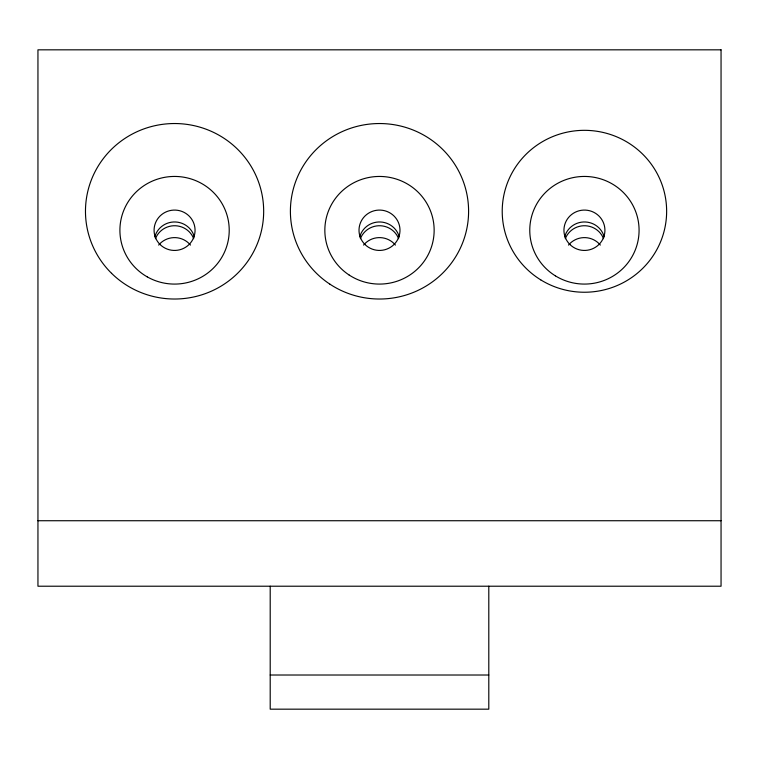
<?xml version="1.0" encoding="UTF-8"?>
<svg xmlns="http://www.w3.org/2000/svg" width="759" height="759" viewBox="0 0 759 759"><rect width="100%" height="100%" fill="white"/><g stroke="black" fill="none" stroke-linecap="round" stroke-linejoin="round"><path stroke-width="1.14" d="M37.95 520.731L721.05 520.731M270.204 675.017L488.796 675.017M488.796 586.214L488.796 709.172L270.204 709.172L270.204 586.214M155.434 238.687A20.493 20.18 0 0 1 193.706 238.687M360.364 238.687A20.493 20.18 0 0 1 398.636 238.687M565.294 238.687A20.493 20.18 0 0 1 603.566 238.687M154.779 236.903A20.493 20.18 0 0 1 194.361 236.903M359.709 236.903A20.493 20.18 0 0 1 399.291 236.903M564.639 236.903A20.493 20.18 0 0 1 604.221 236.903M158.65 245.081A20.493 20.18 0 0 1 190.49 245.081M363.58 245.081A20.493 20.18 0 0 1 395.42 245.081M568.51 245.081A20.493 20.18 0 0 1 600.35 245.081M721.05 49.828L37.95 49.828L37.95 586.214L721.05 586.214L721.05 49.828M111.573 273.325A89.097 87.74 0 0 0 260.631 233.99A89.097 87.74 0 0 0 151.506 126.525A89.097 87.74 0 0 0 111.573 273.325M329.918 284.179A89.097 87.74 0 0 0 468.398 217.121A89.097 87.74 0 0 0 340.184 132.54A89.097 87.74 0 0 0 329.918 284.179M540.75 279.872A82.209 80.957 0 0 0 666.582 214.237A82.209 80.957 0 0 0 545.958 139.741A82.209 80.957 0 0 0 540.75 279.872M147.246 276.874A54.648 53.813 0 0 0 229.218 230.262A54.648 53.813 0 0 0 147.246 183.65A54.648 53.813 0 0 0 147.246 276.874M160.083 244.531A20.493 20.18 0 0 0 194.361 235.489A20.493 20.18 0 0 0 169.266 210.765A20.493 20.18 0 0 0 160.083 244.531M555.398 275.859A54.648 53.813 0 0 0 639.04 232.226A54.648 53.813 0 0 0 558.852 182.701A54.648 53.813 0 0 0 555.398 275.859M349.083 274.976A54.648 53.813 0 0 0 434.025 233.848A54.648 53.813 0 0 0 355.383 181.97A54.648 53.813 0 0 0 349.083 274.976M365.013 244.531A20.493 20.18 0 0 0 399.291 235.489A20.493 20.18 0 0 0 374.196 210.765A20.493 20.18 0 0 0 365.013 244.531M569.943 244.531A20.493 20.18 0 0 0 604.221 235.489A20.493 20.18 0 0 0 579.126 210.765A20.493 20.18 0 0 0 569.943 244.531"/></g></svg>
